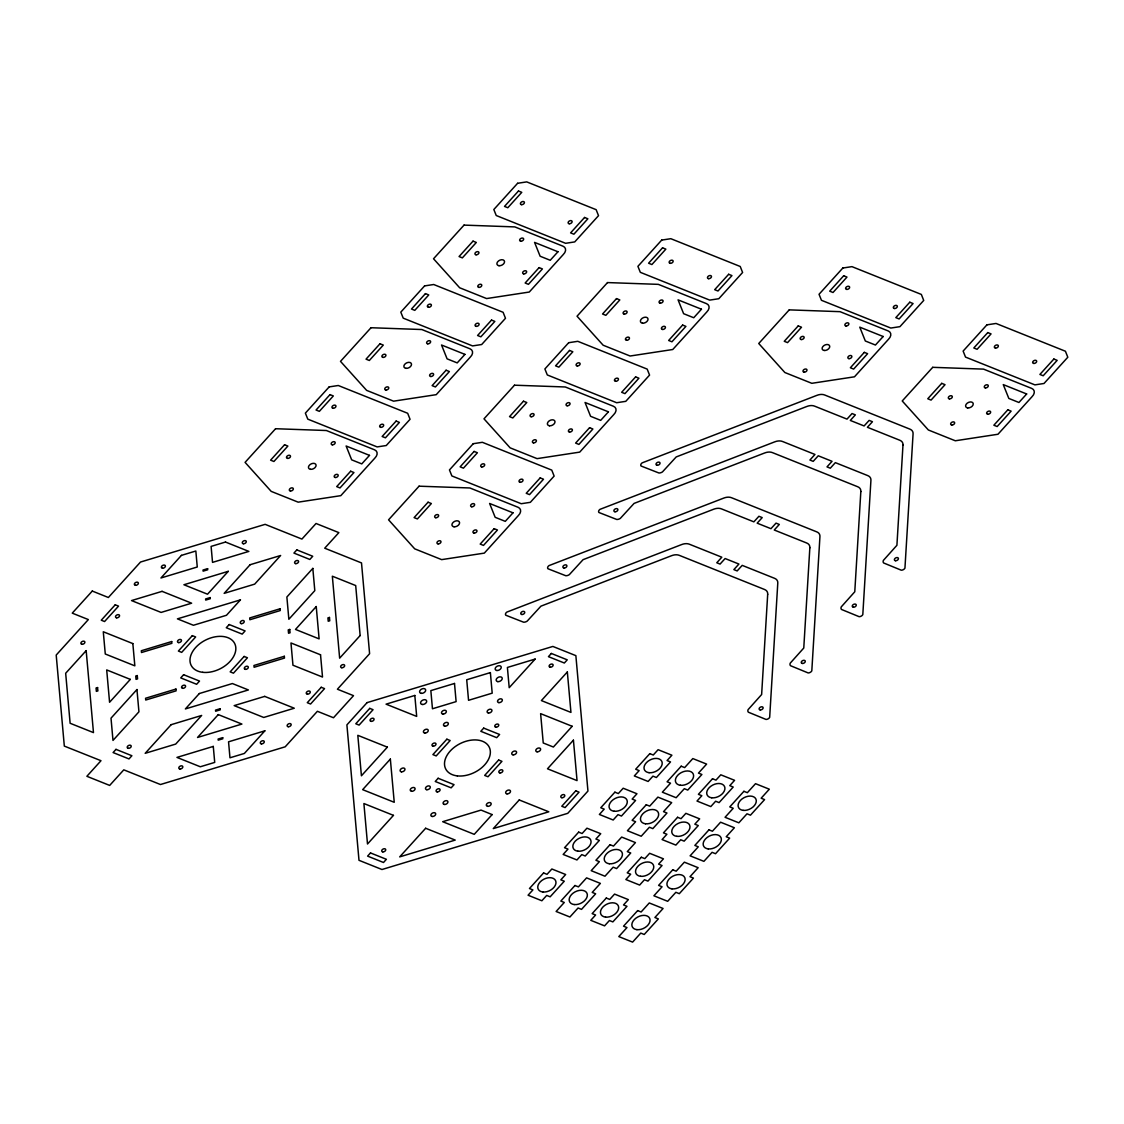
<?xml version="1.0" encoding="UTF-8"?>
<svg xmlns="http://www.w3.org/2000/svg" width="1124" height="1124" viewBox="0 0 1124 1124"><rect width="100%" height="100%" fill="white"/><g stroke="black" fill="none" stroke-linecap="round" stroke-linejoin="round"><path stroke-width="1.5" d="M767.692 594.301L761.636 694.52L748.163 709.567A4.299 2.852 -26.6 0 0 748.401 712.209L766.006 719.43A3.119 2.065 -26.6 0 0 769.673 717.337L777.78 583.173A9.666 6.393 -26.6 0 0 774.548 578.312L742.205 565.372L737.161 570.936L733.86 569.615L738.904 564.051L725.12 558.53L720.062 564.093L716.775 562.773L721.819 557.209L689.476 544.255A9.666 6.393 -26.6 0 0 681.509 544.62L506.84 612.102A3.119 2.065 -26.6 0 0 505.772 615.221L523.587 622.19A4.299 2.852 -26.6 0 0 527.212 621.094L540.939 606.159L671.421 555.748A9.666 6.393 -26.6 0 1 679.388 555.382L764.461 589.454A9.666 6.393 -26.6 0 1 767.692 594.301M809.842 547.809L803.772 648.028L790.298 663.076A4.299 2.852 -26.6 0 0 790.537 665.717L808.156 672.939A3.119 2.065 -26.6 0 0 811.809 670.845L819.93 536.682A9.666 6.393 -26.6 0 0 816.684 531.835L731.626 497.763A9.666 6.393 -26.6 0 0 723.659 498.129L548.99 565.611A3.119 2.065 -26.6 0 0 547.922 568.744L565.737 575.713A4.299 2.852 -26.6 0 0 569.362 574.617L583.075 559.668L713.557 509.27A9.666 6.393 -26.6 0 1 721.524 508.905L753.867 521.845L758.911 516.281L762.212 517.602L757.169 523.166L770.966 528.687L776.01 523.124L779.311 524.444L774.253 530.008L806.596 542.962A9.666 6.393 -26.6 0 1 809.842 547.809M860.829 491.567L854.774 591.786L841.3 606.834A4.299 2.852 -26.6 0 0 841.539 609.475L859.143 616.683A3.119 2.065 -26.6 0 0 862.811 614.603L870.917 480.44A9.666 6.393 -26.6 0 0 867.686 475.578L835.343 462.638L830.299 468.202L826.997 466.882L832.041 461.318L818.258 455.782L813.2 461.36L809.912 460.039L814.956 454.461L782.613 441.521A9.666 6.393 -26.6 0 0 774.647 441.887L599.977 509.355A3.119 2.065 -26.6 0 0 598.909 512.488L616.725 519.457A4.299 2.852 -26.6 0 0 620.35 518.361L634.077 503.412L764.559 453.014A9.666 6.393 -26.6 0 1 772.525 452.649L857.598 486.706A9.666 6.393 -26.6 0 1 860.829 491.567M902.979 445.076L896.91 545.295L883.436 560.342A4.299 2.852 -26.6 0 0 883.675 562.984L901.293 570.205A3.119 2.065 -26.6 0 0 904.946 568.112L913.067 433.948A9.666 6.393 -26.6 0 0 909.822 429.101L824.763 395.03A9.666 6.393 -26.6 0 0 816.797 395.395L642.127 462.877A3.119 2.065 -26.6 0 0 641.059 466.01L658.875 472.979A4.299 2.852 -26.6 0 0 662.486 471.883L676.212 456.934L806.695 406.523A9.666 6.393 -26.6 0 1 814.661 406.171L847.004 419.112L852.048 413.548L855.35 414.868L850.306 420.432L864.103 425.954L869.147 420.39L872.449 421.711L867.391 427.275L899.734 440.229A9.666 6.393 -26.6 0 1 902.979 445.076M492.129 814.591L474.244 834.331L442.687 821.7L481.044 810.081L492.129 814.591M92.28 591.055L72.259 613.142L88.346 619.577L56.2 655.053L64.321 746.097L100.991 760.709L86.871 776.291L109.674 785.423L123.795 769.842L160.465 784.524L285.201 746.8L317.389 711.295L333.491 717.744L353.512 695.658L337.411 689.209L369.599 653.704L361.507 562.927L324.724 548.203L338.858 532.621L316.041 523.489L301.92 539.07L265.138 524.346L140.514 562.042L108.368 597.504L92.28 591.055M115.238 604.796L101.272 620.209L104.574 621.53L118.54 606.117L115.238 604.796M275.577 428.722L245.074 462.371L271.207 491.385L298.155 502.161L340.811 495.656L374.826 458.142A8.149 5.381 -26.6 0 0 374.545 449.811L326.382 430.52L275.577 428.722M371.004 327.73L340.502 361.366L366.635 390.379L393.583 401.17L436.238 394.664L470.253 357.151A8.149 5.381 -26.6 0 0 469.973 348.805L421.809 329.529L371.004 327.73M464.029 225.109L433.527 258.759L459.66 287.772L486.608 298.562L529.264 292.043L563.279 254.53A8.149 5.381 -26.6 0 0 562.998 246.198L514.834 226.907L464.029 225.109M86.169 650.641L65.67 673.262L70.124 723.266L93.475 732.609L86.169 650.641M329.163 386.895L305.377 413.126L307.793 419.14L377.144 446.916L386.263 445.526L410.049 419.28L407.675 413.281L338.282 385.504L329.163 386.895M424.591 285.903L400.804 312.135L403.221 318.148L472.572 345.911L481.69 344.52L505.477 318.289L503.102 312.289L433.709 284.512L424.591 285.903M517.616 183.282L493.829 209.514L496.246 215.527L565.597 243.304L574.729 241.913L598.516 215.668L596.142 209.668L526.735 181.891L517.616 183.282M181.442 555.368L160.943 577.989L197.262 567.002L195.843 551.013L181.442 555.368M284.569 444.753L270.603 460.166L273.905 461.486L287.87 446.073L284.569 444.753M330.02 394.622L316.055 410.021L319.357 411.342L333.322 395.943L330.02 394.622M379.996 343.761L366.031 359.16L369.332 360.481L383.298 345.082L379.996 343.761M425.448 293.617L411.482 309.03L414.784 310.35L428.75 294.938L425.448 293.617M473.021 241.14L459.056 256.553L462.357 257.874L476.323 242.461L473.021 241.14M518.473 191.01L504.507 206.409L507.809 207.729L521.775 192.33L518.473 191.01M130.314 679.388L109.576 702.261L106.696 669.918L130.314 679.388M228.27 571.329L207.533 594.203L183.915 584.747L228.27 571.329M136.945 689.546L111.009 718.166L112.99 740.421L138.94 711.801L136.945 689.546M250.104 564.726L224.154 593.36L254.684 584.129L280.635 555.495L250.104 564.726M192.345 635.636L178.379 651.049L181.681 652.37L195.646 636.957L192.345 635.636M350.66 471.223L336.694 486.622L339.996 487.942L353.962 472.544L350.66 471.223M396.112 421.079L382.146 436.491L385.448 437.812L399.413 422.399L396.112 421.079M446.088 370.232L432.122 385.63L435.424 386.951L449.389 371.552L446.088 370.232M491.539 320.087L477.574 335.5L480.875 336.821L494.841 321.408L491.539 320.087M539.113 267.61L525.147 283.009L528.449 284.33L542.414 268.931L539.113 267.61M584.564 217.466L570.599 232.879L573.9 234.199L587.866 218.787L584.564 217.466M369.501 455.375L361.773 463.889L351.672 459.842L346.122 446.003L369.501 455.375M240.438 599.879L226.472 615.278L193.426 625.267L177.423 618.86L240.438 599.879M464.929 354.383L457.201 362.897L447.099 358.851L441.535 345.012L464.929 354.383M557.954 251.762L550.226 260.276L540.124 256.23L534.574 242.391L557.954 251.762M115.983 749.357L113.088 752.56L128.993 758.925L131.887 755.735L115.983 749.357M183.619 674.709L180.725 677.898L196.63 684.277L199.524 681.074L183.619 674.709M296.82 549.889L293.926 553.078L309.831 559.457L312.725 556.254L296.82 549.889M229.184 624.537L226.275 627.74L242.194 634.105L245.088 630.915L229.184 624.537M171.129 724.685L145.179 753.319L175.709 744.074L201.66 715.454L171.129 724.685M199.341 693.536L185.376 708.935L248.39 689.953L232.387 683.547L199.341 693.536M312.823 568.393L286.873 597.013L288.854 619.268L314.804 590.634L312.823 568.393M244.133 656.444L230.167 671.857L233.469 673.178L247.435 657.765L244.133 656.444M419.069 486.186L388.567 519.822L414.7 548.835L441.648 559.626L484.318 553.12L518.319 515.593A8.149 5.381 -26.6 0 0 518.038 507.261L469.874 487.971L419.069 486.186M514.497 385.195L483.994 418.831L510.127 447.844L537.075 458.634L579.731 452.115L613.746 414.601A8.149 5.381 -26.6 0 0 613.465 406.27L565.302 386.979L514.497 385.195M607.522 282.574L577.034 316.209L603.152 345.223L630.1 356.013L672.77 349.508L706.785 311.98A8.149 5.381 -26.6 0 0 706.504 303.649L658.327 284.358L607.522 282.574M218.281 714.597L197.543 737.47L241.899 724.067L218.281 714.597M316.237 606.553L295.5 629.426L319.118 638.882L316.237 606.553M473.246 443.699L449.459 469.944L451.876 475.944L521.227 503.721L530.345 502.33L554.132 476.084L551.758 470.099L482.365 442.308L473.246 443.699M568.674 342.708L544.887 368.953L547.304 374.952L616.654 402.729L625.773 401.338L649.56 375.093L647.185 369.108L577.792 341.317L568.674 342.708M661.713 240.086L637.912 266.332L640.329 272.331L709.694 300.108L718.812 298.717L742.599 272.472L740.224 266.486L670.831 238.695L661.713 240.086M428.061 502.217L414.096 517.616L417.397 518.937L431.363 503.538L428.061 502.217M474.103 451.427L460.137 466.839L463.439 468.16L477.405 452.747L474.103 451.427M523.489 401.212L509.523 416.625L512.825 417.945L526.791 402.533L523.489 401.212M569.531 350.435L555.565 365.834L558.867 367.155L572.833 351.756L569.531 350.435M616.514 298.605L602.548 314.003L605.85 315.324L619.816 299.925L616.514 298.605M662.556 247.814L648.59 263.227L651.892 264.547L665.858 249.135L662.556 247.814M264.871 730.825L244.372 753.445L229.97 757.787L228.551 741.812L264.871 730.825M360.144 635.552L339.645 658.172L332.339 576.205L355.69 585.548L360.144 635.552M321.239 687.284L307.274 702.697L310.575 704.017L324.541 688.605L321.239 687.284M494.153 528.673L480.187 544.086L483.489 545.407L497.454 529.994L494.153 528.673M540.194 477.897L526.229 493.296L529.53 494.616L543.496 479.217L540.194 477.897M589.58 427.682L575.614 443.081L578.916 444.416L592.882 429.003L589.58 427.682M635.622 376.891L621.656 392.304L624.958 393.625L638.924 378.212L635.622 376.891M682.619 325.061L668.654 340.474L671.941 341.794L685.907 326.382L682.619 325.061M728.661 274.284L714.681 289.683L717.983 291.004L731.949 275.605L728.661 274.284M512.994 512.825L505.28 521.353L495.164 517.307L489.614 503.468L512.994 512.825M608.421 411.834L600.694 420.362L590.592 416.302L585.042 402.476L608.421 411.834M701.46 309.212L693.733 317.741L683.617 313.694L678.067 299.855L701.46 309.212M367.084 702.626L346.894 724.882L358.992 860.31L381.977 869.512L567.761 813.326L587.95 791.057L575.867 655.643L552.868 646.441L367.084 702.626M369.754 708.373L355.788 723.772L359.09 725.092L373.056 709.694L369.754 708.373M387.373 747.151L361.422 775.785L357.811 735.321L387.373 747.151M789.231 309.873L758.742 343.508L784.861 372.522L811.809 383.312L854.479 376.807L888.494 339.279A8.149 5.381 -26.6 0 0 888.213 330.948L840.035 311.671L789.231 309.873M390.351 759.093L362.659 789.652L394.243 802.297L390.351 759.093M842.831 268.032L819.045 294.277L821.447 300.291L890.812 328.053L899.931 326.663L923.717 300.431L921.343 294.432L851.95 266.641L842.831 268.032M798.223 325.904L784.257 341.303L787.559 342.623L801.524 327.225L798.223 325.904M843.688 275.759L829.709 291.172L833.01 292.493L846.976 277.08L843.688 275.759M446.86 739.199L432.895 754.611L436.196 755.932L450.162 740.519L446.86 739.199M393.456 815.364L367.506 843.998L363.895 803.534L393.456 815.364M535.15 659.071L509.2 687.691L507.402 667.459L535.15 659.071M370.498 852.933L367.604 856.123L383.509 862.487L386.403 859.298L370.498 852.933M438.135 778.272L435.241 781.475L451.146 787.84L454.054 784.65L438.135 778.272M483.699 728.113L480.805 731.303L496.71 737.667L499.604 734.478L483.699 728.113M551.336 653.451L548.442 656.655L564.346 663.019L567.241 659.83L551.336 653.451M425.645 828.262L399.694 856.881L455.206 840.092L425.645 828.262M567.339 671.955L541.389 700.575L570.95 712.419L567.339 671.955M864.328 352.36L850.362 367.773L853.65 369.094L867.616 353.681L864.328 352.36M909.78 302.23L895.814 317.628L899.116 318.949L913.081 303.55L909.78 302.23M498.649 760.007L484.683 775.419L487.985 776.74L501.95 761.341L498.649 760.007M883.169 336.512L875.441 345.04L865.325 340.993L859.776 327.154L883.169 336.512M572.186 726.287L553.387 747.039L543.243 742.978L540.616 713.642L572.186 726.287M519.232 799.951L493.281 828.585L548.793 811.795L519.232 799.951M573.423 740.168L547.486 768.788L577.048 780.618L573.423 740.168M932.723 367.323L902.235 400.973L928.368 429.986L955.302 440.777L997.971 434.257L1031.987 396.744A8.149 5.381 -26.6 0 0 1031.706 388.412L983.542 369.122L932.723 367.323M986.914 324.85L963.128 351.081L965.53 357.095L1034.895 384.872L1044.013 383.481L1067.8 357.235L1065.426 351.236L996.033 323.459L986.914 324.85M941.729 383.354L927.764 398.767L931.065 400.088L945.031 384.675L941.729 383.354M987.771 332.578L973.806 347.976L977.093 349.297L991.059 333.898L987.771 332.578M575.755 790.846L561.789 806.259L565.091 807.58L579.057 792.167L575.755 790.846M578.663 832.139L564.529 847.721L567.985 849.098L563.152 854.437L576.949 859.958L581.782 854.619L585.225 856.01L599.359 840.429L595.903 839.038L600.736 833.713L586.939 828.191L582.106 833.516L578.663 832.139M614.884 792.181L600.764 807.763L604.206 809.139L599.373 814.464L613.17 820L618.003 814.661L621.46 816.052L635.58 800.457L632.138 799.08L636.957 793.755L623.174 788.233L618.341 793.558L614.884 792.181M649.827 753.642L635.692 769.223L639.149 770.614L634.315 775.939L648.112 781.461L652.946 776.136L656.388 777.513L670.522 761.931L667.066 760.541L671.899 755.216L658.102 749.694L653.269 755.019L649.827 753.642M543.58 872.941L529.46 888.522L532.902 889.899L528.069 895.224L541.866 900.76L546.7 895.421L550.156 896.811L564.276 881.216L560.834 879.839L565.653 874.514L551.87 868.993L547.037 874.317L543.58 872.941M610.037 844.7L595.917 860.281L599.359 861.672L591.196 870.679L604.979 876.214L613.156 867.194L616.612 868.571L630.733 852.99L627.29 851.613L635.453 842.593L621.67 837.071L613.493 846.077L610.037 844.7M646.272 804.742L632.138 820.323L635.594 821.714L627.417 830.72L641.214 836.242L649.391 827.236L652.833 828.613L666.968 813.031L663.511 811.64L671.688 802.634L657.891 797.113L649.714 806.119L646.272 804.742M681.2 766.203L667.08 781.798L670.522 783.175L662.345 792.195L676.142 797.717L684.319 788.697L687.762 790.074L701.896 774.492L698.454 773.115L706.617 764.095L692.82 758.574L684.657 767.594L681.2 766.203M574.968 885.501L560.834 901.083L564.29 902.46L556.113 911.48L569.91 917.001L578.073 907.995L581.529 909.372L595.65 893.791L592.207 892.4L600.385 883.394L586.587 877.872L578.41 886.878L574.968 885.501M1007.821 409.824L993.855 425.223L997.157 426.544L1011.122 411.145L1007.821 409.824M1053.862 359.034L1039.897 374.447L1043.198 375.767L1057.164 360.354L1053.862 359.034M1026.662 393.976L1018.934 402.49L1008.832 398.444L1003.268 384.605L1026.662 393.976M641.354 857.247L627.234 872.828L630.676 874.205L625.857 879.53L639.64 885.066L644.473 879.727L647.93 881.118L662.05 865.522L658.608 864.145L663.441 858.82L649.644 853.299L644.811 858.624L641.354 857.247M677.589 817.289L663.455 832.87L666.911 834.247L662.078 839.572L675.875 845.093L680.708 839.769L684.151 841.145L698.285 825.564L694.829 824.187L699.662 818.862L685.865 813.34L681.032 818.665L677.589 817.289M712.518 778.749L698.397 794.331L701.84 795.708L697.006 801.047L710.804 806.568L715.637 801.229L719.079 802.62L733.213 787.039L729.771 785.648L734.59 780.323L720.793 774.801L715.974 780.126L712.518 778.749M606.286 898.048L592.151 913.629L595.608 915.006L590.774 920.331L604.572 925.853L609.405 920.528L612.847 921.905L626.981 906.323L623.525 904.946L628.358 899.621L614.561 894.1L609.728 899.425L606.286 898.048M672.742 869.807L658.608 885.389L662.064 886.766L653.887 895.786L667.684 901.308L675.861 892.301L679.303 893.678L693.438 878.097L689.981 876.706L698.159 867.7L684.361 862.178L676.184 871.184L672.742 869.807M708.963 829.849L694.843 845.431L698.285 846.808L690.108 855.828L703.905 861.349L712.082 852.329L715.524 853.72L729.659 838.139L726.216 836.748L734.379 827.742L720.582 822.206L712.419 831.226L708.963 829.849M743.905 791.31L729.771 806.891L733.227 808.282L725.05 817.289L738.847 822.81L747.01 813.804L750.467 815.181L764.587 799.6L761.145 798.223L769.322 789.203L755.525 783.681L747.348 792.687L743.905 791.31M637.659 910.609L623.539 926.19L626.981 927.567L618.804 936.587L632.601 942.109L640.778 933.089L644.221 934.48L658.355 918.898L654.899 917.507L663.076 908.487L649.279 902.965L641.116 911.986L637.659 910.609M225.488 542.049L211.101 546.404L212.534 562.379L248.854 551.406L225.488 542.049M207.603 568.66L203.023 570.037L203.121 571.147L207.701 569.77L207.603 568.66M162.067 591.35L131.536 600.581L161.097 612.425L191.628 603.195L162.067 591.35M210.188 597.575L205.608 598.966L205.706 600.076L210.286 598.699L210.188 597.575M171.705 641.551L141.329 650.74L141.484 652.524L171.86 643.335L171.705 641.551M280.087 608.772L249.711 617.961L249.865 619.745L280.241 610.557L280.087 608.772M97.577 687.565L96.06 688.029L96.355 691.372L97.886 690.909L97.577 687.565M137.269 675.566L135.751 676.03L136.046 679.36L137.564 678.896L137.269 675.566M289.767 629.44L288.236 629.904L288.545 633.248L290.062 632.784L289.767 629.44M329.458 617.441L327.927 617.905L328.222 621.249L329.753 620.785L329.458 617.441M175.948 689.068L145.572 698.257L145.727 700.027L176.103 690.853L175.948 689.068M284.33 656.29L253.954 665.478L254.108 667.263L284.484 658.074L284.33 656.29M220.107 708.738L215.527 710.115L215.625 711.225L220.206 709.848L220.107 708.738M264.702 696.388L234.171 705.619L263.733 717.463L294.263 708.218L264.702 696.388M222.692 737.653L218.112 739.044L218.211 740.154L222.791 738.777L222.692 737.653M213.279 746.42L176.96 757.407L200.311 766.765L214.712 762.409L213.279 746.42M414.812 695.461L386.066 704.158L416.681 716.409L414.812 695.461M454.503 683.462L430.843 690.614L432.459 708.766L456.119 701.615L454.503 683.462M490.373 672.602L466.713 679.767L468.553 700.308L492.2 693.157L490.373 672.602M320.537 654.8L290.976 642.97L292.957 665.225L322.518 677.055L320.537 654.8M132.843 643.588L103.282 631.758L105.277 653.999L134.838 665.844L132.843 643.588M202.742 672.321A24.363 16.115 -26.6 0 0 235.801 647.48A24.363 16.115 -26.6 0 0 200.17 643.42A24.363 16.115 -26.6 0 0 202.742 672.321M542.836 891.992A9.68 6.407 -26.6 0 0 555.973 882.115A9.68 6.407 -26.6 0 0 541.796 880.499A9.68 6.407 -26.6 0 0 542.836 891.992M457.271 775.883A24.363 16.115 -26.6 0 0 490.317 751.043A24.363 16.115 -26.6 0 0 454.686 746.982A24.363 16.115 -26.6 0 0 457.271 775.883M444.43 804.447A2.571 1.7 -26.6 0 0 447.928 801.819A2.571 1.7 -26.6 0 0 444.149 801.398A2.571 1.7 -26.6 0 0 444.43 804.447M411.595 791.282A2.571 1.7 -26.6 0 0 415.093 788.655A2.571 1.7 -26.6 0 0 411.328 788.219A2.571 1.7 -26.6 0 0 411.595 791.282M513.078 754.836A2.571 1.7 -26.6 0 0 516.59 752.209A2.571 1.7 -26.6 0 0 512.811 751.773A2.571 1.7 -26.6 0 0 513.078 754.836M421.289 693.353A3.246 2.15 -26.6 0 0 425.687 690.038A3.246 2.15 -26.6 0 0 420.938 689.504A3.246 2.15 -26.6 0 0 421.289 693.353M422.287 704.481A3.246 2.15 -26.6 0 0 426.684 701.165A3.246 2.15 -26.6 0 0 421.936 700.617A3.246 2.15 -26.6 0 0 422.287 704.481M497.834 681.622A3.246 2.15 -26.6 0 0 502.245 678.32A3.246 2.15 -26.6 0 0 497.496 677.772A3.246 2.15 -26.6 0 0 497.834 681.622M496.85 670.494A3.246 2.15 -26.6 0 0 501.248 667.192A3.246 2.15 -26.6 0 0 496.499 666.644A3.246 2.15 -26.6 0 0 496.85 670.494M488.462 713.009A2.571 1.7 -26.6 0 0 491.961 710.382A2.571 1.7 -26.6 0 0 488.181 709.961A2.571 1.7 -26.6 0 0 488.462 713.009M426.811 789.708A2.571 1.7 -26.6 0 0 430.309 787.081A2.571 1.7 -26.6 0 0 426.544 786.645A2.571 1.7 -26.6 0 0 426.811 789.708M444.837 726.188A2.571 1.7 -26.6 0 0 448.336 723.561A2.571 1.7 -26.6 0 0 444.57 723.125A2.571 1.7 -26.6 0 0 444.837 726.188M498.859 702.612A2.571 1.7 -26.6 0 0 502.358 699.985A2.571 1.7 -26.6 0 0 498.592 699.564A2.571 1.7 -26.6 0 0 498.859 702.612M424.76 733.031A2.571 1.7 -26.6 0 0 428.258 730.403A2.571 1.7 -26.6 0 0 424.493 729.968A2.571 1.7 -26.6 0 0 424.76 733.031M507.008 793.853A2.571 1.7 -26.6 0 0 510.507 791.226A2.571 1.7 -26.6 0 0 506.727 790.79A2.571 1.7 -26.6 0 0 507.008 793.853M432.206 816.474A2.571 1.7 -26.6 0 0 435.705 813.846A2.571 1.7 -26.6 0 0 431.939 813.411A2.571 1.7 -26.6 0 0 432.206 816.474M537.117 751.801A2.571 1.7 -26.6 0 0 540.63 749.174A2.571 1.7 -26.6 0 0 536.851 748.739A2.571 1.7 -26.6 0 0 537.117 751.801M401.465 771.823A2.571 1.7 -26.6 0 0 404.963 769.195A2.571 1.7 -26.6 0 0 401.184 768.76A2.571 1.7 -26.6 0 0 401.465 771.823M487.676 806.344A2.571 1.7 -26.6 0 0 491.174 803.716A2.571 1.7 -26.6 0 0 487.409 803.281A2.571 1.7 -26.6 0 0 487.676 806.344M442.856 714.049A2.571 1.7 -26.6 0 0 446.354 711.422A2.571 1.7 -26.6 0 0 442.589 710.986A2.571 1.7 -26.6 0 0 442.856 714.049M499.941 772.919A2.136 1.405 -26.6 0 0 502.849 770.741A2.136 1.405 -26.6 0 0 499.716 770.39A2.136 1.405 -26.6 0 0 499.941 772.919M561.902 797.717A2.136 1.405 -26.6 0 0 564.796 795.539A2.136 1.405 -26.6 0 0 561.677 795.188A2.136 1.405 -26.6 0 0 561.902 797.717M437.208 791.9A2.136 1.405 -26.6 0 0 440.102 789.722A2.136 1.405 -26.6 0 0 436.983 789.357A2.136 1.405 -26.6 0 0 437.208 791.9M371.173 721.369A2.136 1.405 -26.6 0 0 374.067 719.191A2.136 1.405 -26.6 0 0 370.934 718.84A2.136 1.405 -26.6 0 0 371.173 721.369M382.834 851.88A2.136 1.405 -26.6 0 0 385.729 849.702A2.136 1.405 -26.6 0 0 382.61 849.351A2.136 1.405 -26.6 0 0 382.834 851.88M433.119 746.167A2.136 1.405 -26.6 0 0 436.014 743.99A2.136 1.405 -26.6 0 0 432.895 743.624A2.136 1.405 -26.6 0 0 433.119 746.167M495.867 727.186A2.136 1.405 -26.6 0 0 498.761 725.008A2.136 1.405 -26.6 0 0 495.642 724.657A2.136 1.405 -26.6 0 0 495.867 727.186M550.226 667.206A2.136 1.405 -26.6 0 0 553.134 665.029A2.136 1.405 -26.6 0 0 550.001 664.677A2.136 1.405 -26.6 0 0 550.226 667.206M574.209 904.553A9.68 6.407 -26.6 0 0 587.346 894.676A9.68 6.407 -26.6 0 0 573.184 893.074A9.68 6.407 -26.6 0 0 574.209 904.553M454.068 526.791A4.06 2.684 -26.6 0 0 459.576 522.646A4.06 2.684 -26.6 0 0 453.632 521.972A4.06 2.684 -26.6 0 0 454.068 526.791M435.761 517.714A2.136 1.405 -26.6 0 0 438.655 515.551A2.136 1.405 -26.6 0 0 435.536 515.185A2.136 1.405 -26.6 0 0 435.761 517.714M471.743 506.769A2.136 1.405 -26.6 0 0 474.637 504.592A2.136 1.405 -26.6 0 0 471.518 504.226A2.136 1.405 -26.6 0 0 471.743 506.769M474.089 533.071A2.136 1.405 -26.6 0 0 476.983 530.893A2.136 1.405 -26.6 0 0 473.864 530.528A2.136 1.405 -26.6 0 0 474.089 533.071M438.093 543.875A2.136 1.405 -26.6 0 0 440.987 541.698A2.136 1.405 -26.6 0 0 437.868 541.332A2.136 1.405 -26.6 0 0 438.093 543.875M295.71 563.63A2.136 1.405 -26.6 0 0 298.605 561.466A2.136 1.405 -26.6 0 0 295.486 561.101A2.136 1.405 -26.6 0 0 295.71 563.63M310.575 469.326A4.06 2.684 -26.6 0 0 316.083 465.196A4.06 2.684 -26.6 0 0 310.14 464.507A4.06 2.684 -26.6 0 0 310.575 469.326M290.442 491.005A2.136 1.405 -26.6 0 0 293.336 488.828A2.136 1.405 -26.6 0 0 290.203 488.476A2.136 1.405 -26.6 0 0 290.442 491.005M335.303 477.489A2.136 1.405 -26.6 0 0 338.198 475.326A2.136 1.405 -26.6 0 0 335.078 474.96A2.136 1.405 -26.6 0 0 335.303 477.489M332.311 444.809A2.136 1.405 -26.6 0 0 335.205 442.645A2.136 1.405 -26.6 0 0 332.086 442.28A2.136 1.405 -26.6 0 0 332.311 444.809M287.603 458.395A2.136 1.405 -26.6 0 0 290.498 456.218A2.136 1.405 -26.6 0 0 287.379 455.866A2.136 1.405 -26.6 0 0 287.603 458.395M241.351 623.623A2.136 1.405 -26.6 0 0 244.245 621.446A2.136 1.405 -26.6 0 0 241.126 621.094A2.136 1.405 -26.6 0 0 241.351 623.623M116.643 617.807A2.136 1.405 -26.6 0 0 119.551 615.629A2.136 1.405 -26.6 0 0 116.418 615.264A2.136 1.405 -26.6 0 0 116.643 617.807M178.604 642.591A2.136 1.405 -26.6 0 0 181.498 640.413A2.136 1.405 -26.6 0 0 178.379 640.062A2.136 1.405 -26.6 0 0 178.604 642.591M128.319 748.317A2.136 1.405 -26.6 0 0 131.213 746.139A2.136 1.405 -26.6 0 0 128.094 745.788A2.136 1.405 -26.6 0 0 128.319 748.317M182.678 688.324A2.136 1.405 -26.6 0 0 185.586 686.16A2.136 1.405 -26.6 0 0 182.453 685.795A2.136 1.405 -26.6 0 0 182.678 688.324M245.425 669.356A2.136 1.405 -26.6 0 0 248.32 667.178A2.136 1.405 -26.6 0 0 245.201 666.827A2.136 1.405 -26.6 0 0 245.425 669.356M307.386 694.154A2.136 1.405 -26.6 0 0 310.28 691.977A2.136 1.405 -26.6 0 0 307.161 691.611A2.136 1.405 -26.6 0 0 307.386 694.154M179.924 768.985A2.136 1.405 -26.6 0 0 182.819 766.807A2.136 1.405 -26.6 0 0 179.7 766.442A2.136 1.405 -26.6 0 0 179.924 768.985M261.4 743.877A2.136 1.405 -26.6 0 0 264.295 741.699A2.136 1.405 -26.6 0 0 261.175 741.348A2.136 1.405 -26.6 0 0 261.4 743.877M288.278 726.722A2.136 1.405 -26.6 0 0 291.172 724.544A2.136 1.405 -26.6 0 0 288.053 724.179A2.136 1.405 -26.6 0 0 288.278 726.722M341.766 667.726A2.136 1.405 -26.6 0 0 344.661 665.548A2.136 1.405 -26.6 0 0 341.541 665.183A2.136 1.405 -26.6 0 0 341.766 667.726M243.402 543.735A2.136 1.405 -26.6 0 0 246.297 541.557A2.136 1.405 -26.6 0 0 243.177 541.206A2.136 1.405 -26.6 0 0 243.402 543.735M162.502 568.196A2.136 1.405 -26.6 0 0 165.397 566.032A2.136 1.405 -26.6 0 0 162.278 565.667A2.136 1.405 -26.6 0 0 162.502 568.196M135.47 585.295A2.136 1.405 -26.6 0 0 138.364 583.117A2.136 1.405 -26.6 0 0 135.245 582.766A2.136 1.405 -26.6 0 0 135.47 585.295M81.996 644.291A2.136 1.405 -26.6 0 0 84.89 642.113A2.136 1.405 -26.6 0 0 81.771 641.762A2.136 1.405 -26.6 0 0 81.996 644.291M481.803 466.938A2.136 1.405 -26.6 0 0 484.697 464.76A2.136 1.405 -26.6 0 0 481.578 464.409A2.136 1.405 -26.6 0 0 481.803 466.938M520.131 482.28A2.136 1.405 -26.6 0 0 523.025 480.103A2.136 1.405 -26.6 0 0 519.906 479.751A2.136 1.405 -26.6 0 0 520.131 482.28M380.783 427.359A2.136 1.405 -26.6 0 0 383.677 425.195A2.136 1.405 -26.6 0 0 380.544 424.83A2.136 1.405 -26.6 0 0 380.783 427.359M333.069 408.265A2.136 1.405 -26.6 0 0 335.964 406.087A2.136 1.405 -26.6 0 0 332.845 405.736A2.136 1.405 -26.6 0 0 333.069 408.265M609.292 863.752A9.68 6.407 -26.6 0 0 622.429 853.889A9.68 6.407 -26.6 0 0 608.253 852.273A9.68 6.407 -26.6 0 0 609.292 863.752M577.905 851.191A9.68 6.407 -26.6 0 0 591.041 841.314A9.68 6.407 -26.6 0 0 576.879 839.712A9.68 6.407 -26.6 0 0 577.905 851.191M645.513 823.794A9.68 6.407 -26.6 0 0 658.65 813.916A9.68 6.407 -26.6 0 0 644.488 812.315A9.68 6.407 -26.6 0 0 645.513 823.794M614.14 811.233A9.68 6.407 -26.6 0 0 627.276 801.356A9.68 6.407 -26.6 0 0 613.1 799.74A9.68 6.407 -26.6 0 0 614.14 811.233M680.456 785.269A9.68 6.407 -26.6 0 0 693.592 775.391A9.68 6.407 -26.6 0 0 679.416 773.776A9.68 6.407 -26.6 0 0 680.456 785.269M649.068 772.694A9.68 6.407 -26.6 0 0 662.205 762.817A9.68 6.407 -26.6 0 0 648.042 761.215A9.68 6.407 -26.6 0 0 649.068 772.694M711.773 797.801A9.68 6.407 -26.6 0 0 724.91 787.924A9.68 6.407 -26.6 0 0 710.733 786.322A9.68 6.407 -26.6 0 0 711.773 797.801M743.147 810.362A9.68 6.407 -26.6 0 0 756.283 800.499A9.68 6.407 -26.6 0 0 742.121 798.883A9.68 6.407 -26.6 0 0 743.147 810.362M605.527 917.1A9.68 6.407 -26.6 0 0 618.664 907.223A9.68 6.407 -26.6 0 0 604.501 905.607A9.68 6.407 -26.6 0 0 605.527 917.1M708.218 848.901A9.68 6.407 -26.6 0 0 721.355 839.024A9.68 6.407 -26.6 0 0 707.179 837.422A9.68 6.407 -26.6 0 0 708.218 848.901M671.983 888.859A9.68 6.407 -26.6 0 0 685.12 878.982A9.68 6.407 -26.6 0 0 670.958 877.38A9.68 6.407 -26.6 0 0 671.983 888.859M640.61 876.299A9.68 6.407 -26.6 0 0 653.747 866.421A9.68 6.407 -26.6 0 0 639.57 864.806A9.68 6.407 -26.6 0 0 640.61 876.299M676.831 836.34A9.68 6.407 -26.6 0 0 689.967 826.463A9.68 6.407 -26.6 0 0 675.805 824.847A9.68 6.407 -26.6 0 0 676.831 836.34M636.915 929.66A9.68 6.407 -26.6 0 0 650.051 919.783A9.68 6.407 -26.6 0 0 635.875 918.182A9.68 6.407 -26.6 0 0 636.915 929.66M802.381 663.455A2.136 1.405 -26.6 0 0 805.276 661.277A2.136 1.405 -26.6 0 0 802.157 660.912A2.136 1.405 -26.6 0 0 802.381 663.455M564.009 567.999A2.136 1.405 -26.6 0 0 566.903 565.822A2.136 1.405 -26.6 0 0 563.77 565.47A2.136 1.405 -26.6 0 0 564.009 567.999M760.231 709.932A2.136 1.405 -26.6 0 0 763.126 707.755A2.136 1.405 -26.6 0 0 760.007 707.403A2.136 1.405 -26.6 0 0 760.231 709.932M521.859 614.491A2.136 1.405 -26.6 0 0 524.753 612.313A2.136 1.405 -26.6 0 0 521.634 611.962A2.136 1.405 -26.6 0 0 521.859 614.491M614.997 511.757A2.136 1.405 -26.6 0 0 617.891 509.579A2.136 1.405 -26.6 0 0 614.772 509.228A2.136 1.405 -26.6 0 0 614.997 511.757M853.369 607.199A2.136 1.405 -26.6 0 0 856.263 605.021A2.136 1.405 -26.6 0 0 853.144 604.67A2.136 1.405 -26.6 0 0 853.369 607.199M895.519 560.721A2.136 1.405 -26.6 0 0 898.413 558.544A2.136 1.405 -26.6 0 0 895.294 558.178A2.136 1.405 -26.6 0 0 895.519 560.721M657.147 465.266A2.136 1.405 -26.6 0 0 660.041 463.088A2.136 1.405 -26.6 0 0 656.908 462.737A2.136 1.405 -26.6 0 0 657.147 465.266M577.23 365.946A2.136 1.405 -26.6 0 0 580.125 363.769A2.136 1.405 -26.6 0 0 577.005 363.403A2.136 1.405 -26.6 0 0 577.23 365.946M569.517 432.066A2.136 1.405 -26.6 0 0 572.411 429.888A2.136 1.405 -26.6 0 0 569.292 429.537A2.136 1.405 -26.6 0 0 569.517 432.066M430.731 376.498A2.136 1.405 -26.6 0 0 433.625 374.32A2.136 1.405 -26.6 0 0 430.506 373.969A2.136 1.405 -26.6 0 0 430.731 376.498M533.521 442.87A2.136 1.405 -26.6 0 0 536.415 440.706A2.136 1.405 -26.6 0 0 533.296 440.341A2.136 1.405 -26.6 0 0 533.521 442.87M406.003 368.335A4.06 2.684 -26.6 0 0 411.51 364.19A4.06 2.684 -26.6 0 0 405.567 363.516A4.06 2.684 -26.6 0 0 406.003 368.335M549.495 425.785A4.06 2.684 -26.6 0 0 555.003 421.655A4.06 2.684 -26.6 0 0 549.06 420.98A4.06 2.684 -26.6 0 0 549.495 425.785M385.855 390.014A2.136 1.405 -26.6 0 0 388.763 387.836A2.136 1.405 -26.6 0 0 385.63 387.485A2.136 1.405 -26.6 0 0 385.855 390.014M427.738 343.818A2.136 1.405 -26.6 0 0 430.632 341.64A2.136 1.405 -26.6 0 0 427.513 341.289A2.136 1.405 -26.6 0 0 427.738 343.818M383.031 357.404A2.136 1.405 -26.6 0 0 385.925 355.226A2.136 1.405 -26.6 0 0 382.792 354.861A2.136 1.405 -26.6 0 0 383.031 357.404M428.497 307.274A2.136 1.405 -26.6 0 0 431.391 305.096A2.136 1.405 -26.6 0 0 428.272 304.73A2.136 1.405 -26.6 0 0 428.497 307.274M476.197 326.367A2.136 1.405 -26.6 0 0 479.105 324.19A2.136 1.405 -26.6 0 0 475.972 323.838A2.136 1.405 -26.6 0 0 476.197 326.367M615.559 381.289A2.136 1.405 -26.6 0 0 618.453 379.111A2.136 1.405 -26.6 0 0 615.334 378.76A2.136 1.405 -26.6 0 0 615.559 381.289M567.17 405.764A2.136 1.405 -26.6 0 0 570.065 403.586A2.136 1.405 -26.6 0 0 566.946 403.235A2.136 1.405 -26.6 0 0 567.17 405.764M531.188 416.723A2.136 1.405 -26.6 0 0 534.083 414.545A2.136 1.405 -26.6 0 0 530.964 414.194A2.136 1.405 -26.6 0 0 531.188 416.723M520.763 241.21A2.136 1.405 -26.6 0 0 523.658 239.033A2.136 1.405 -26.6 0 0 520.538 238.667A2.136 1.405 -26.6 0 0 520.763 241.21M478.894 287.393A2.136 1.405 -26.6 0 0 481.789 285.229A2.136 1.405 -26.6 0 0 478.669 284.864A2.136 1.405 -26.6 0 0 478.894 287.393M523.756 273.877A2.136 1.405 -26.6 0 0 526.65 271.713A2.136 1.405 -26.6 0 0 523.531 271.348A2.136 1.405 -26.6 0 0 523.756 273.877M499.028 265.714A4.06 2.684 -26.6 0 0 504.536 261.583A4.06 2.684 -26.6 0 0 498.592 260.894A4.06 2.684 -26.6 0 0 499.028 265.714M642.521 323.178A4.06 2.684 -26.6 0 0 648.028 319.033A4.06 2.684 -26.6 0 0 642.099 318.359A4.06 2.684 -26.6 0 0 642.521 323.178M569.236 223.746A2.136 1.405 -26.6 0 0 572.13 221.583A2.136 1.405 -26.6 0 0 569.011 221.217A2.136 1.405 -26.6 0 0 569.236 223.746M624.213 314.102A2.136 1.405 -26.6 0 0 627.122 311.938A2.136 1.405 -26.6 0 0 623.989 311.573A2.136 1.405 -26.6 0 0 624.213 314.102M708.584 278.668A2.136 1.405 -26.6 0 0 711.478 276.49A2.136 1.405 -26.6 0 0 708.359 276.139A2.136 1.405 -26.6 0 0 708.584 278.668M476.056 254.783A2.136 1.405 -26.6 0 0 478.95 252.605A2.136 1.405 -26.6 0 0 475.831 252.254A2.136 1.405 -26.6 0 0 476.056 254.783M660.195 303.157A2.136 1.405 -26.6 0 0 663.09 300.979A2.136 1.405 -26.6 0 0 659.971 300.614A2.136 1.405 -26.6 0 0 660.195 303.157M662.542 329.458A2.136 1.405 -26.6 0 0 665.436 327.281A2.136 1.405 -26.6 0 0 662.317 326.915A2.136 1.405 -26.6 0 0 662.542 329.458M626.56 340.263A2.136 1.405 -26.6 0 0 629.454 338.085A2.136 1.405 -26.6 0 0 626.335 337.72A2.136 1.405 -26.6 0 0 626.56 340.263M670.255 263.325A2.136 1.405 -26.6 0 0 673.15 261.147A2.136 1.405 -26.6 0 0 670.03 260.796A2.136 1.405 -26.6 0 0 670.255 263.325M521.522 204.652A2.136 1.405 -26.6 0 0 524.416 202.475A2.136 1.405 -26.6 0 0 521.297 202.123A2.136 1.405 -26.6 0 0 521.522 204.652M848.971 358.64A2.136 1.405 -26.6 0 0 851.866 356.463A2.136 1.405 -26.6 0 0 848.746 356.111A2.136 1.405 -26.6 0 0 848.971 358.64M824.229 350.477A4.06 2.684 -26.6 0 0 829.737 346.332A4.06 2.684 -26.6 0 0 823.808 345.658A4.06 2.684 -26.6 0 0 824.229 350.477M951.761 425.012A2.136 1.405 -26.6 0 0 954.655 422.835A2.136 1.405 -26.6 0 0 951.536 422.483A2.136 1.405 -26.6 0 0 951.761 425.012M967.722 407.928A4.06 2.684 -26.6 0 0 973.244 403.797A4.06 2.684 -26.6 0 0 967.3 403.109A4.06 2.684 -26.6 0 0 967.722 407.928M985.397 387.906A2.136 1.405 -26.6 0 0 988.291 385.729A2.136 1.405 -26.6 0 0 985.172 385.377A2.136 1.405 -26.6 0 0 985.397 387.906M949.429 398.865A2.136 1.405 -26.6 0 0 952.323 396.688A2.136 1.405 -26.6 0 0 949.204 396.336A2.136 1.405 -26.6 0 0 949.429 398.865M846.723 289.402A2.136 1.405 -26.6 0 0 849.632 287.238A2.136 1.405 -26.6 0 0 846.498 286.873A2.136 1.405 -26.6 0 0 846.723 289.402M987.743 414.208A2.136 1.405 -26.6 0 0 990.651 412.03A2.136 1.405 -26.6 0 0 987.518 411.679A2.136 1.405 -26.6 0 0 987.743 414.208M995.471 348.075A2.136 1.405 -26.6 0 0 998.365 345.911A2.136 1.405 -26.6 0 0 995.246 345.546A2.136 1.405 -26.6 0 0 995.471 348.075M801.257 339.532A2.136 1.405 -26.6 0 0 804.152 337.369A2.136 1.405 -26.6 0 0 801.033 337.003A2.136 1.405 -26.6 0 0 801.257 339.532M845.979 325.96A2.136 1.405 -26.6 0 0 848.873 323.782A2.136 1.405 -26.6 0 0 845.754 323.431A2.136 1.405 -26.6 0 0 845.979 325.96M804.096 372.156A2.136 1.405 -26.6 0 0 806.99 369.979A2.136 1.405 -26.6 0 0 803.871 369.627A2.136 1.405 -26.6 0 0 804.096 372.156M1033.785 363.431A2.136 1.405 -26.6 0 0 1036.679 361.254A2.136 1.405 -26.6 0 0 1033.56 360.888A2.136 1.405 -26.6 0 0 1033.785 363.431M894.437 308.51A2.136 1.405 -26.6 0 0 897.331 306.332A2.136 1.405 -26.6 0 0 894.212 305.981A2.136 1.405 -26.6 0 0 894.437 308.51"/></g></svg>
